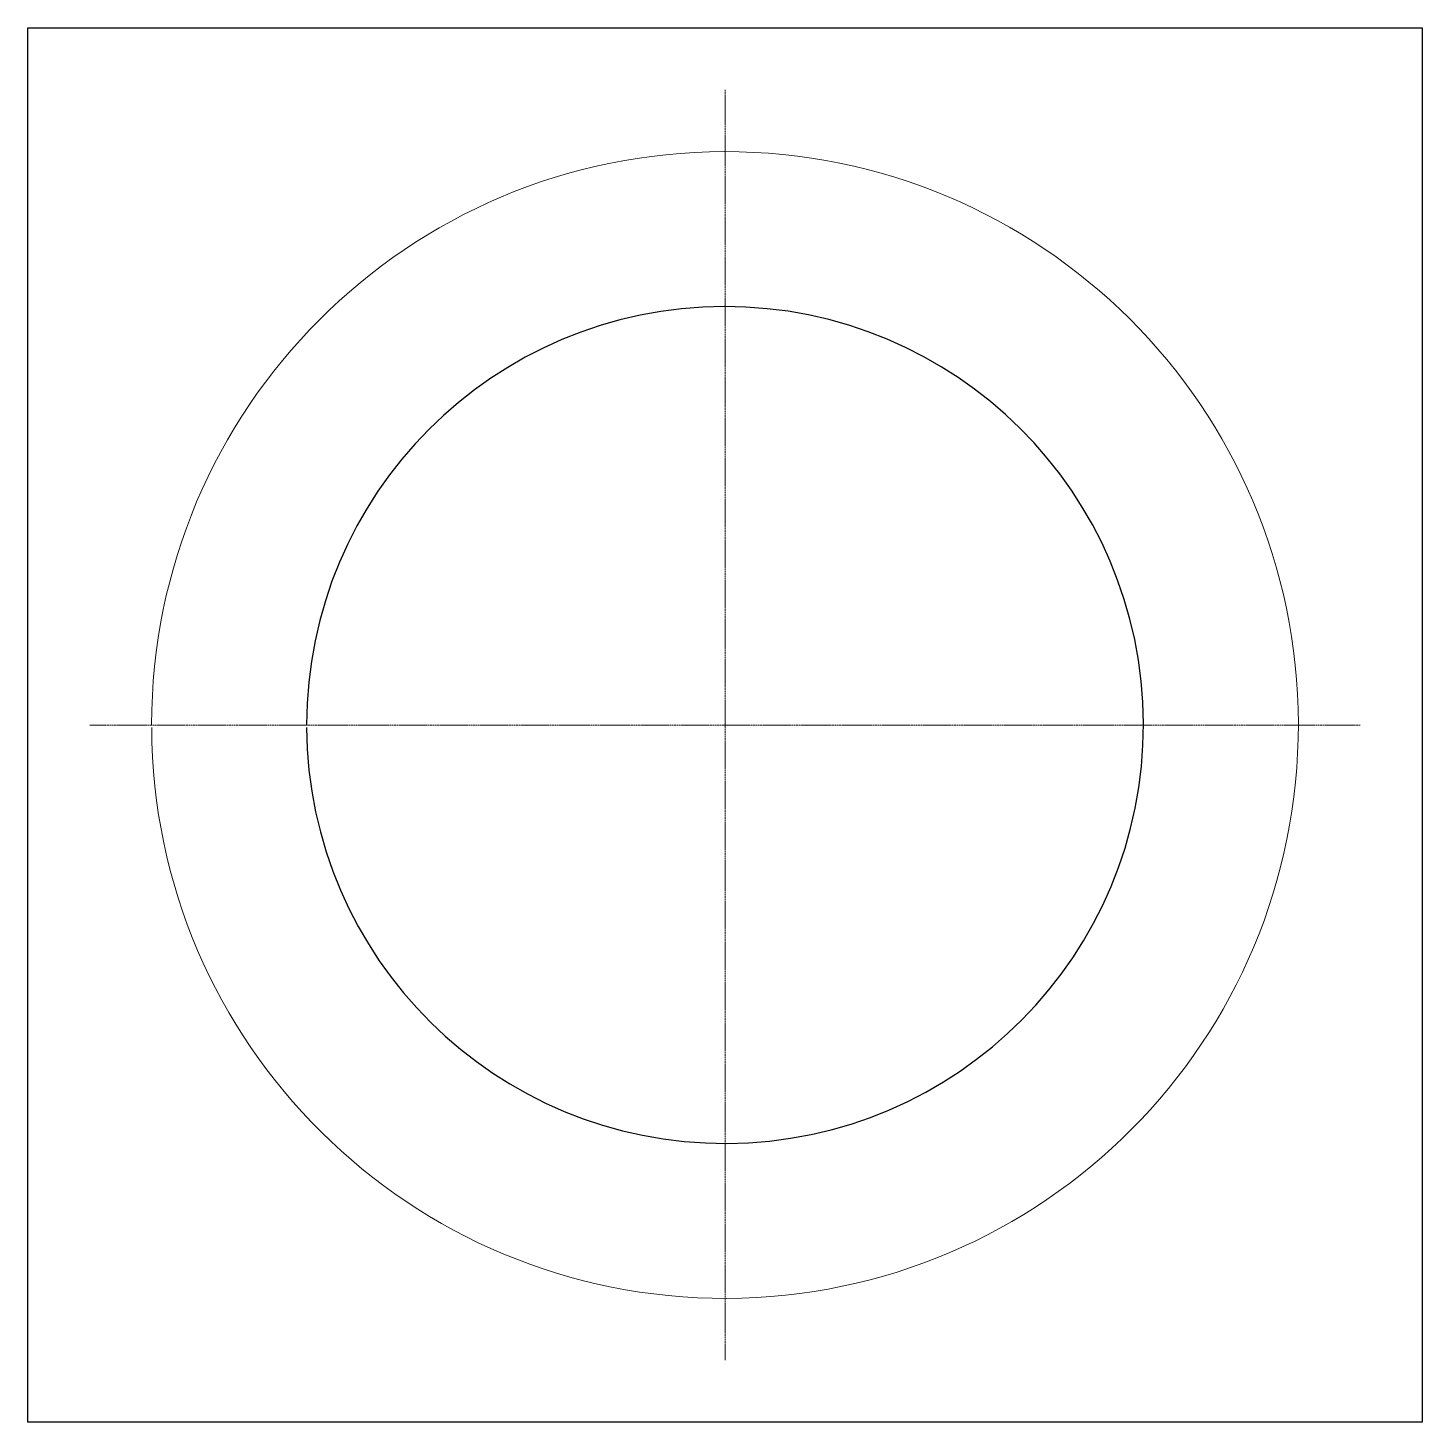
# Model space of a CAD drawing. Header units: millimetres. Extents: x -225 to 225, y -225 to 225.
import ezdxf

# ---------------------------------------------------------------- set-up
doc = ezdxf.new("R2010")
doc.units = ezdxf.units.MM
doc.linetypes.add('HIDDEN', pattern=[0.375, 0.25, -0.125, 0, 0])
doc.layers.add('Furniture_家具', color=253, linetype='Continuous')

msp = doc.modelspace()

# ---------------------------------------------------------------- linework, layer by layer
at = {"layer": 'Furniture_家具', "color": 253, "linetype": 'HIDDEN', "lineweight": 13}
for p, q in [((0, 205.05), (0, -205.05)), ((205.05, 0), (-205.05, 0))]:
    msp.add_line(p, q, dxfattribs=at)
at = {"layer": 'Furniture_家具', "color": 253}
msp.add_lwpolyline([(-225, -225), (-225, 225), (225, 225), (225, -225)], close=True, dxfattribs=at)
at = {"layer": 'Furniture_家具', "color": 253, "lineweight": 13}
msp.add_arc((0, 0), 185.05, 180.2522, 180, dxfattribs=at)
at = {"layer": 'Furniture_家具', "color": 253}
msp.add_arc((0, 0), 135.05, 180.3469, 180, dxfattribs=at)

doc.saveas('drawing.dxf')
